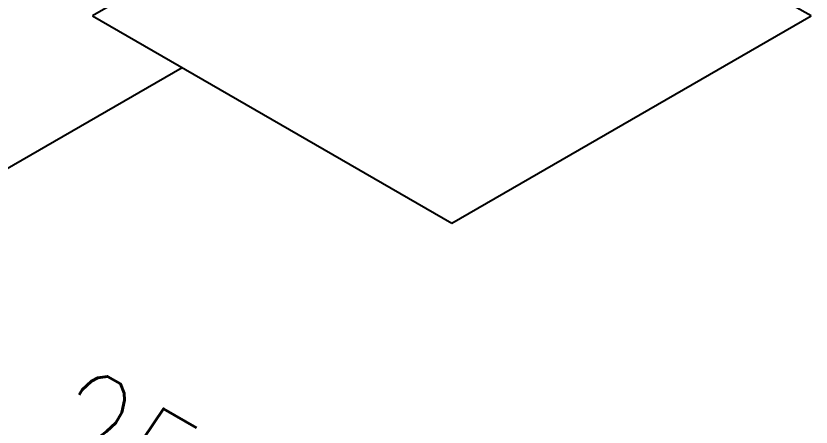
# Model space of a CAD drawing. Header units: millimetres. Extents: x 474.7 to 528.3, y 13.1 to 23.5.
# Drawn here: x 511.4086 to 511.7215, y 16.3823 to 16.5443 of the extents above; entities that cross this region are included whole.
import ezdxf

# ---------------------------------------------------------------- set-up
doc = ezdxf.new("R2010")
doc.units = ezdxf.units.MM
doc.header["$LTSCALE"] = 2.5
doc.layers.add('I-ARQ', color=8, linetype='Continuous')
doc.layers.add('I-NORMO_INST', color=4, linetype='Continuous')
doc.styles.add('25', font='ROMANS.SHX', dxfattribs={"width": 0.7, "height": 0.05})

msp = doc.modelspace()

# ---------------------------------------------------------------- linework, layer by layer
at = {"layer": 'I-ARQ', "extrusion": (0, 0.816497, 0.57735)}
for p, q in [((511.58007, 16.626, 22.87051), (511.43865, 16.54435, 22.98598)), ((511.58007, 16.626, 22.87051), (511.43865, 16.54435, 22.98598)), ((511.72149, 16.54435, 22.98598), (511.58007, 16.626, 22.87051)), ((511.43865, 16.54435, 22.98598), (511.58007, 16.4627, 23.10145)), ((511.43865, 16.54435, 22.98598), (511.58007, 16.4627, 23.10145)), ((511.58007, 16.4627, 23.10145), (511.72149, 16.54435, 22.98598)), ((511.58007, 16.4627, 23.10145), (511.72149, 16.54435, 22.98598)), ((511.474, 16.52393, 23.01485), (511.23225, 16.38436, 23.21224))]:
    msp.add_line(p, q, dxfattribs=at)

# ---------------------------------------------------------------- texts
at = {"layer": 'I-NORMO_INST', "style": '25', "width": 0.7}
msp.add_text('25mm', height=0.05, rotation=330, dxfattribs=at).set_placement((511.4092, 16.365, 26.49124))

doc.saveas('drawing.dxf')
